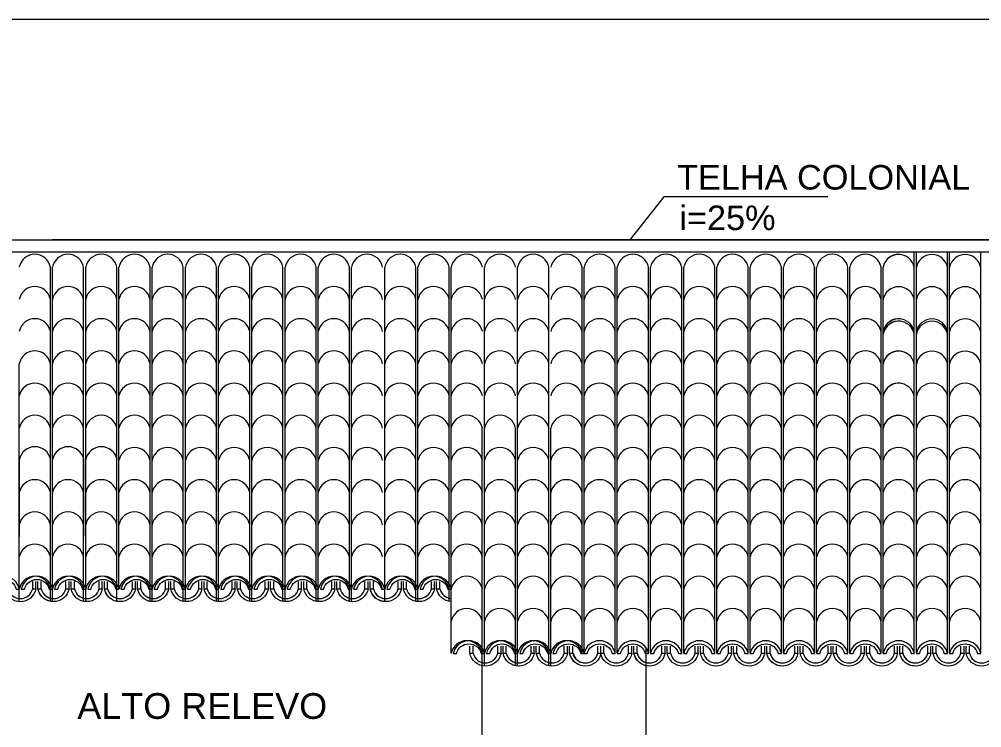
# Model space of a CAD drawing. Header units: millimetres. Extents: x 4595 to 4915, y 2085 to 2243.
# Drawn here: x 4656.231 to 4660.941, y 2155.557 to 2159.023 of the extents above; entities that cross this region are included whole.
import ezdxf

# ---------------------------------------------------------------- set-up
doc = ezdxf.new("R2010")
doc.units = ezdxf.units.MM
doc.header["$LTSCALE"] = 0.8
doc.linetypes.add('HIDDEN2', pattern=[0.1875, 0.125, -0.0625])
for name, color, linetype in [('COTAS', 7, 'Continuous'), ('DIVERSOS', 4, 'Continuous'), ('PORTAS', 3, 'Continuous'), ('projeção 02', 7, 'HIDDEN2'), ('texto pequeno', 3, 'Continuous'), ('TEXTO0', 7, 'Continuous'), ('V5', 4, 'Continuous')]:
    doc.layers.add(name, color=color, linetype=linetype)
doc.styles.add('SANSSERIF', font='sas_____.pfb', dxfattribs={"height": 1})

msp = doc.modelspace()

# ---------------------------------------------------------------- linework, layer by layer
at = {"color": 0, "lineweight": 13}
for p, q in [((4656.2972, 2156.237), (4656.2972, 2156.2721)), ((4656.3128, 2156.237), (4656.3128, 2156.2721)), ((4656.3229, 2156.237), (4656.3229, 2156.2721)), ((4656.3385, 2156.237), (4656.3385, 2156.2721)), ((4656.4597, 2156.237), (4656.4597, 2156.2721)), ((4656.4753, 2156.237), (4656.4753, 2156.2721)), ((4656.4855, 2156.237), (4656.4855, 2156.2721)), ((4656.5011, 2156.237), (4656.5011, 2156.2721)), ((4656.6223, 2156.237), (4656.6223, 2156.2721)), ((4656.6379, 2156.237), (4656.6379, 2156.2721)), ((4656.6481, 2156.237), (4656.6481, 2156.2721)), ((4656.6481, 2156.237), (4656.6481, 2156.2721)), ((4656.6636, 2156.237), (4656.6636, 2156.2721)), ((4656.7849, 2156.237), (4656.7849, 2156.2721)), ((4656.7849, 2156.237), (4656.7849, 2156.2721)), ((4656.8005, 2156.237), (4656.8005, 2156.2721)), ((4656.8106, 2156.237), (4656.8106, 2156.2721)), ((4656.8106, 2156.237), (4656.8106, 2156.2721)), ((4656.8262, 2156.237), (4656.8262, 2156.2721)), ((4656.9474, 2156.237), (4656.9474, 2156.2721)), ((4656.963, 2156.237), (4656.963, 2156.2721)), ((4656.9732, 2156.237), (4656.9732, 2156.2721)), ((4656.9888, 2156.237), (4656.9888, 2156.2721)), ((4657.11, 2156.237), (4657.11, 2156.2721)), ((4657.1256, 2156.237), (4657.1256, 2156.2721)), ((4657.1358, 2156.237), (4657.1358, 2156.2721)), ((4657.1514, 2156.237), (4657.1514, 2156.2721)), ((4657.2726, 2156.237), (4657.2726, 2156.2721)), ((4657.2882, 2156.237), (4657.2882, 2156.2721)), ((4657.2983, 2156.237), (4657.2983, 2156.2721)), ((4657.3139, 2156.237), (4657.3139, 2156.2721)), ((4657.4352, 2156.237), (4657.4352, 2156.2721)), ((4657.4507, 2156.237), (4657.4507, 2156.2721)), ((4657.4609, 2156.237), (4657.4609, 2156.2721)), ((4657.4765, 2156.237), (4657.4765, 2156.2721)), ((4657.5977, 2156.237), (4657.5977, 2156.2721)), ((4657.6133, 2156.237), (4657.6133, 2156.2721)), ((4657.6235, 2156.237), (4657.6235, 2156.2721)), ((4657.6391, 2156.237), (4657.6391, 2156.2721)), ((4657.7603, 2156.237), (4657.7603, 2156.2721)), ((4657.7759, 2156.237), (4657.7759, 2156.2721)), ((4657.786, 2156.237), (4657.786, 2156.2721)), ((4657.8016, 2156.237), (4657.8016, 2156.2721)), ((4657.9229, 2156.237), (4657.9229, 2156.2721)), ((4657.9385, 2156.237), (4657.9385, 2156.2721)), ((4657.9486, 2156.237), (4657.9486, 2156.2721)), ((4657.9642, 2156.237), (4657.9642, 2156.2721)), ((4658.0854, 2156.237), (4658.0854, 2156.2721)), ((4658.101, 2156.237), (4658.101, 2156.2721)), ((4658.1112, 2156.237), (4658.1112, 2156.2721)), ((4658.1268, 2156.237), (4658.1268, 2156.2721)), ((4658.248, 2156.237), (4658.248, 2156.2721)), ((4658.2636, 2156.237), (4658.2636, 2156.2721)), ((4658.2738, 2156.237), (4658.2738, 2156.2721)), ((4658.2893, 2156.237), (4658.2893, 2156.2721)), ((4658.4363, 2155.922), (4658.4363, 2155.9571)), ((4658.4519, 2155.922), (4658.4519, 2155.9571)), ((4658.5731, 2155.922), (4658.5731, 2155.9571)), ((4658.5887, 2155.922), (4658.5887, 2155.9571)), ((4658.5989, 2155.922), (4658.5989, 2155.9571)), ((4658.6145, 2155.922), (4658.6145, 2155.9571)), ((4658.7357, 2155.922), (4658.7357, 2155.9571)), ((4658.7513, 2155.922), (4658.7513, 2155.9571)), ((4658.7615, 2155.922), (4658.7615, 2155.9571)), ((4658.7771, 2155.922), (4658.7771, 2155.9571)), ((4658.8983, 2155.922), (4658.8983, 2155.9571)), ((4658.9139, 2155.922), (4658.9139, 2155.9571)), ((4658.924, 2155.922), (4658.924, 2155.9571)), ((4658.9396, 2155.922), (4658.9396, 2155.9571)), ((4659.0623, 2155.922), (4659.0623, 2155.9571)), ((4659.0779, 2155.922), (4659.0779, 2155.9571)), ((4659.092, 2155.922), (4659.092, 2155.9571)), ((4659.2133, 2155.922), (4659.2133, 2155.9571)), ((4659.2289, 2155.922), (4659.2289, 2155.9571)), ((4659.239, 2155.922), (4659.239, 2155.9571)), ((4659.2546, 2155.922), (4659.2546, 2155.9571)), ((4659.3758, 2155.922), (4659.3758, 2155.9571)), ((4659.3914, 2155.922), (4659.3914, 2155.9571)), ((4659.4016, 2155.922), (4659.4016, 2155.9571)), ((4659.4172, 2155.922), (4659.4172, 2155.9571)), ((4659.5384, 2155.922), (4659.5384, 2155.9571)), ((4659.554, 2155.922), (4659.554, 2155.9571)), ((4659.5642, 2155.922), (4659.5642, 2155.9571)), ((4659.5797, 2155.922), (4659.5797, 2155.9571)), ((4659.701, 2155.922), (4659.701, 2155.9571)), ((4659.7166, 2155.922), (4659.7166, 2155.9571)), ((4659.7267, 2155.922), (4659.7267, 2155.9571)), ((4659.7423, 2155.922), (4659.7423, 2155.9571)), ((4659.8635, 2155.922), (4659.8635, 2155.9571)), ((4659.8791, 2155.922), (4659.8791, 2155.9571)), ((4659.8893, 2155.922), (4659.8893, 2155.9571)), ((4659.9049, 2155.922), (4659.9049, 2155.9571)), ((4660.0261, 2155.922), (4660.0261, 2155.9571)), ((4660.0417, 2155.922), (4660.0417, 2155.9571)), ((4660.0519, 2155.922), (4660.0519, 2155.9571)), ((4660.0675, 2155.922), (4660.0675, 2155.9571)), ((4660.1887, 2155.922), (4660.1887, 2155.9571)), ((4660.2043, 2155.922), (4660.2043, 2155.9571)), ((4660.2144, 2155.922), (4660.2144, 2155.9571)), ((4660.23, 2155.922), (4660.23, 2155.9571)), ((4660.3513, 2155.922), (4660.3513, 2155.9571)), ((4660.3668, 2155.922), (4660.3668, 2155.9571)), ((4660.377, 2155.922), (4660.377, 2155.9571)), ((4660.3926, 2155.922), (4660.3926, 2155.9571)), ((4660.5138, 2155.922), (4660.5138, 2155.9571)), ((4660.5294, 2155.922), (4660.5294, 2155.9571)), ((4660.5396, 2155.922), (4660.5396, 2155.9571)), ((4660.5552, 2155.922), (4660.5552, 2155.9571)), ((4660.6764, 2155.922), (4660.6764, 2155.9571)), ((4660.692, 2155.922), (4660.692, 2155.9571)), ((4660.7021, 2155.922), (4660.7021, 2155.9571)), ((4660.7177, 2155.922), (4660.7177, 2155.9571)), ((4660.839, 2155.922), (4660.839, 2155.9571)), ((4660.8546, 2155.922), (4660.8546, 2155.9571)), ((4660.8647, 2155.922), (4660.8647, 2155.9571)), ((4660.8803, 2155.922), (4660.8803, 2155.9571))]:
    msp.add_line(p, q, dxfattribs=at)
at = {"color": 0, "lineweight": 13, "flags": 128}
for points in [[(4656.0791, 2156.2349), (4656.0946, 2156.2349, -0.788263), (4656.2159, 2156.2349), (4656.2315, 2156.2349, 0.827036)], [(4656.2416, 2156.2349), (4656.2572, 2156.2349, -0.788263), (4656.3785, 2156.2349), (4656.394, 2156.2349, 0.827036)], [(4656.4042, 2156.2349), (4656.4198, 2156.2349, -0.788263), (4656.541, 2156.2349), (4656.5566, 2156.2349, 0.827036)], [(4656.5668, 2156.2349), (4656.5824, 2156.2349, -0.788263), (4656.7036, 2156.2349), (4656.7192, 2156.2349, 0.827036)], [(4656.7293, 2156.2349), (4656.7449, 2156.2349, -0.788263), (4656.8662, 2156.2349), (4656.8817, 2156.2349, 0.827036)], [(4656.8919, 2156.2349), (4656.9075, 2156.2349, -0.788263), (4657.0287, 2156.2349), (4657.0443, 2156.2349, 0.827036)], [(4657.0545, 2156.2349), (4657.0701, 2156.2349, -0.788263), (4657.1913, 2156.2349), (4657.2069, 2156.2349, 0.827036)], [(4657.217, 2156.2349), (4657.2326, 2156.2349, -0.788263), (4657.3539, 2156.2349), (4657.3695, 2156.2349, 0.827036)], [(4657.3796, 2156.2349), (4657.3952, 2156.2349, -0.788263), (4657.5164, 2156.2349), (4657.532, 2156.2349, 0.827036)], [(4657.5422, 2156.2349), (4657.5578, 2156.2349, -0.788263), (4657.679, 2156.2349), (4657.6946, 2156.2349, 0.827036)], [(4657.7048, 2156.2349), (4657.7203, 2156.2349, -0.788263), (4657.8416, 2156.2349), (4657.8572, 2156.2349, 0.827036)], [(4657.8673, 2156.2349), (4657.8829, 2156.2349, -0.788263), (4658.0042, 2156.2349), (4658.0197, 2156.2349, 0.827036)], [(4658.0299, 2156.2349), (4658.0455, 2156.2349, -0.788263), (4658.1667, 2156.2349), (4658.1823, 2156.2349, 0.827036)], [(4658.1925, 2156.2349), (4658.2081, 2156.2349, -0.788263), (4658.3293, 2156.2349), (4658.3449, 2156.2349, 0.827036)], [(4656.1603, 2156.237), (4656.1759, 2156.237, 0.788263), (4656.2972, 2156.237), (4656.3128, 2156.237, -0.827036)], [(4656.3229, 2156.237), (4656.3385, 2156.237, 0.788263), (4656.4597, 2156.237), (4656.4753, 2156.237, -0.827036)], [(4656.4855, 2156.237), (4656.5011, 2156.237, 0.788263), (4656.6223, 2156.237), (4656.6379, 2156.237, -0.827036)], [(4656.6481, 2156.237), (4656.6636, 2156.237, 0.788263), (4656.7849, 2156.237), (4656.8005, 2156.237, -0.827036)], [(4656.8106, 2156.237), (4656.8262, 2156.237, 0.788263), (4656.9474, 2156.237), (4656.963, 2156.237, -0.827036)], [(4656.9732, 2156.237), (4656.9888, 2156.237, 0.788263), (4657.11, 2156.237), (4657.1256, 2156.237, -0.827036)], [(4657.1358, 2156.237), (4657.1514, 2156.237, 0.788263), (4657.2726, 2156.237), (4657.2882, 2156.237, -0.827036)], [(4657.2983, 2156.237), (4657.3139, 2156.237, 0.788263), (4657.4352, 2156.237), (4657.4507, 2156.237, -0.827036)], [(4657.4609, 2156.237), (4657.4765, 2156.237, 0.788263), (4657.5977, 2156.237), (4657.6133, 2156.237, -0.827036)], [(4657.6235, 2156.237), (4657.6391, 2156.237, 0.788263), (4657.7603, 2156.237), (4657.7759, 2156.237, -0.827036)], [(4657.786, 2156.237), (4657.8016, 2156.237, 0.788263), (4657.9229, 2156.237), (4657.9385, 2156.237, -0.827036)], [(4657.9486, 2156.237), (4657.9642, 2156.237, 0.788263), (4658.0854, 2156.237), (4658.101, 2156.237, -0.827036)], [(4658.1112, 2156.237), (4658.1268, 2156.237, 0.788263), (4658.248, 2156.237), (4658.2636, 2156.237, -0.827036)], [(4658.355, 2155.9199), (4658.3706, 2155.9199, -0.788263), (4658.4919, 2155.9199), (4658.5074, 2155.9199, 0.827036)], [(4658.5176, 2155.9199), (4658.5332, 2155.9199, -0.788263), (4658.6544, 2155.9199), (4658.67, 2155.9199, 0.827036)], [(4658.6802, 2155.9199), (4658.6958, 2155.9199, -0.788263), (4658.817, 2155.9199), (4658.8326, 2155.9199, 0.827036)], [(4658.8427, 2155.9199), (4658.8583, 2155.9199, -0.788263), (4658.9796, 2155.9199), (4658.9952, 2155.9199, 0.827036)], [(4658.9952, 2155.9199), (4659.0107, 2155.9199, -0.788263), (4659.132, 2155.9199), (4659.1476, 2155.9199, 0.827036)], [(4659.1577, 2155.9199), (4659.1733, 2155.9199, -0.788263), (4659.2946, 2155.9199), (4659.3101, 2155.9199, 0.827036)], [(4659.3203, 2155.9199), (4659.3359, 2155.9199, -0.788263), (4659.4571, 2155.9199), (4659.4727, 2155.9199, 0.827036)], [(4659.4829, 2155.9199), (4659.4985, 2155.9199, -0.788263), (4659.6197, 2155.9199), (4659.6353, 2155.9199, 0.827036)], [(4659.6454, 2155.9199), (4659.661, 2155.9199, -0.788263), (4659.7823, 2155.9199), (4659.7978, 2155.9199, 0.827036)], [(4659.808, 2155.9199), (4659.8236, 2155.9199, -0.788263), (4659.9448, 2155.9199), (4659.9604, 2155.9199, 0.827036)], [(4659.9706, 2155.9199), (4659.9862, 2155.9199, -0.788263), (4660.1074, 2155.9199), (4660.123, 2155.9199, 0.827036)], [(4660.1331, 2155.9199), (4660.1487, 2155.9199, -0.788263), (4660.27, 2155.9199), (4660.2856, 2155.9199, 0.827036)], [(4660.2957, 2155.9199), (4660.3113, 2155.9199, -0.788263), (4660.4325, 2155.9199), (4660.4481, 2155.9199, 0.827036)], [(4660.4583, 2155.9199), (4660.4739, 2155.9199, -0.788263), (4660.5951, 2155.9199), (4660.6107, 2155.9199, 0.827036)], [(4660.6209, 2155.9199), (4660.6364, 2155.9199, -0.788263), (4660.7577, 2155.9199), (4660.7733, 2155.9199, 0.827036)], [(4660.7834, 2155.9199), (4660.799, 2155.9199, -0.788263), (4660.9203, 2155.9199), (4660.9358, 2155.9199, 0.827036)], [(4658.4363, 2155.922), (4658.4519, 2155.922, 0.788263), (4658.5731, 2155.922), (4658.5887, 2155.922, -0.827036)], [(4658.5989, 2155.922), (4658.6145, 2155.922, 0.788263), (4658.7357, 2155.922), (4658.7513, 2155.922, -0.827036)], [(4658.7615, 2155.922), (4658.7771, 2155.922, 0.788263), (4658.8983, 2155.922), (4658.9139, 2155.922, -0.827036)], [(4658.9254, 2155.922), (4658.941, 2155.922, 0.788263), (4659.0623, 2155.922), (4659.0779, 2155.922, -0.827036)], [(4659.0764, 2155.922), (4659.092, 2155.922, 0.788263), (4659.2133, 2155.922), (4659.2289, 2155.922, -0.827036)], [(4659.239, 2155.922), (4659.2546, 2155.922, 0.788263), (4659.3758, 2155.922), (4659.3914, 2155.922, -0.827036)], [(4659.4016, 2155.922), (4659.4172, 2155.922, 0.788263), (4659.5384, 2155.922), (4659.554, 2155.922, -0.827036)], [(4659.5642, 2155.922), (4659.5797, 2155.922, 0.788263), (4659.701, 2155.922), (4659.7166, 2155.922, -0.827036)], [(4659.7267, 2155.922), (4659.7423, 2155.922, 0.788263), (4659.8635, 2155.922), (4659.8791, 2155.922, -0.827036)], [(4659.8893, 2155.922), (4659.9049, 2155.922, 0.788263), (4660.0261, 2155.922), (4660.0417, 2155.922, -0.827036)], [(4660.0519, 2155.922), (4660.0675, 2155.922, 0.788263), (4660.1887, 2155.922), (4660.2043, 2155.922, -0.827036)], [(4660.2144, 2155.922), (4660.23, 2155.922, 0.788263), (4660.3513, 2155.922), (4660.3668, 2155.922, -0.827036)], [(4660.377, 2155.922), (4660.3926, 2155.922, 0.788263), (4660.5138, 2155.922), (4660.5294, 2155.922, -0.827036)], [(4660.5396, 2155.922), (4660.5552, 2155.922, 0.788263), (4660.6764, 2155.922), (4660.692, 2155.922, -0.827036)], [(4660.7021, 2155.922), (4660.7177, 2155.922, 0.788263), (4660.839, 2155.922), (4660.8546, 2155.922, -0.827036)], [(4660.8647, 2155.922), (4660.8803, 2155.922, 0.788263), (4661.0015, 2155.922), (4661.0171, 2155.922, -0.827036)]]:
    msp.add_lwpolyline(points, format="xyb", close=True, dxfattribs=at)
for points in [[(4656.4042, 2156.1741, -0.378735), (4656.3229, 2156.237), (4656.3385, 2156.237, 0.369975), (4656.4042, 2156.1894)], [(4656.709, 2156.1755, -0.305037), (4656.6481, 2156.237), (4656.6636, 2156.237, 0.278942), (4656.709, 2156.1911)], [(4658.0299, 2156.1741, -0.378735), (4657.9486, 2156.237), (4657.9642, 2156.237, 0.369975), (4658.0299, 2156.1894)], [(4658.3449, 2156.1741, -0.341545), (4658.2738, 2156.237), (4658.2893, 2156.237, 0.324054), (4658.3449, 2156.1894, 0.324054)], [(4658.6802, 2155.8591, -0.378735), (4658.5989, 2155.922), (4658.6145, 2155.922, 0.369975), (4658.6802, 2155.8744)], [(4658.985, 2155.8605, -0.305037), (4658.924, 2155.922), (4658.9396, 2155.922, 0.278942), (4658.985, 2155.8761)], [(4659.3203, 2155.8591, -0.378735), (4659.239, 2155.922), (4659.2546, 2155.922, 0.369975), (4659.3203, 2155.8744)], [(4659.9706, 2155.8591, -0.378735), (4659.8893, 2155.922), (4659.9049, 2155.922, 0.369975), (4659.9706, 2155.8744)], [(4660.6209, 2155.8591, -0.378735), (4660.5396, 2155.922), (4660.5552, 2155.922, 0.369975), (4660.6209, 2155.8744)]]:
    msp.add_lwpolyline(points, format="xyb", dxfattribs=at)
at = {"layer": 'COTAS', "color": 0, "lineweight": 13}
msp.add_line((4654.194, 2157.943), (4662.194, 2157.943), dxfattribs=at)
at = {"layer": 'DIVERSOS', "color": 0, "lineweight": 13}
msp.add_line((4660.494, 2157.943), (4662.094, 2157.943), dxfattribs=at)
at = {"layer": 'PORTAS', "color": 0, "lineweight": 13}
for p, q in [((4658.4945, 2155.943), (4658.4945, 2152.943)), ((4659.2981, 2155.943), (4659.2981, 2152.943))]:
    msp.add_line(p, q, dxfattribs=at)
at = {"layer": 'projeção 02', "color": 0, "linetype": 'ByBlock', "lineweight": 13}
msp.add_line((4660.1876, 2158.1534), (4659.385, 2158.1534), dxfattribs=at)
at = {"layer": 'TEXTO0', "color": 0, "linetype": 'ByBlock', "lineweight": 13}
for p, q in [((4652.5846, 2159.0225), (4684.0784, 2159.0225)), ((4659.385, 2158.1534), (4659.2191, 2157.943))]:
    msp.add_line(p, q, dxfattribs=at)
at = {"layer": 'V5', "color": 0, "lineweight": 13}
for p, q in [((4662.044, 2157.943), (4656.394, 2157.943)), ((4662.044, 2157.883), (4654.344, 2157.883)), ((4660.6107, 2156.8541), (4660.6107, 2157.883)), ((4660.6209, 2156.8541), (4660.6209, 2157.883)), ((4660.7733, 2156.8541), (4660.7733, 2157.883)), ((4660.7834, 2156.8541), (4660.7834, 2157.883)), ((4660.9358, 2156.8541), (4660.9358, 2157.883)), ((4656.3839, 2157.4355), (4656.3839, 2157.8099)), ((4656.394, 2157.4341), (4656.394, 2157.8099)), ((4656.5464, 2157.4355), (4656.5464, 2157.8099)), ((4656.5566, 2157.4341), (4656.5566, 2157.8099)), ((4656.709, 2156.7074), (4656.709, 2157.8099)), ((4656.7192, 2156.7074), (4656.7192, 2157.8099)), ((4656.8716, 2156.648), (4656.8716, 2157.8099)), ((4656.8817, 2156.6466), (4656.8817, 2157.8099)), ((4657.0342, 2156.648), (4657.0342, 2157.8099)), ((4657.0443, 2156.6466), (4657.0443, 2157.8099)), ((4657.1967, 2156.648), (4657.1967, 2157.8099)), ((4657.2069, 2156.6466), (4657.2069, 2157.8099)), ((4657.3593, 2156.648), (4657.3593, 2157.8099)), ((4657.3695, 2156.6466), (4657.3695, 2157.8099)), ((4657.5219, 2156.648), (4657.5219, 2157.8099)), ((4657.532, 2156.6466), (4657.532, 2157.8099)), ((4657.6844, 2156.648), (4657.6844, 2157.8099)), ((4657.6946, 2156.6466), (4657.6946, 2157.8099)), ((4657.847, 2156.648), (4657.847, 2157.8099)), ((4657.8572, 2156.6466), (4657.8572, 2157.8099)), ((4658.0197, 2156.6466), (4658.0197, 2157.8099)), ((4658.1721, 2156.648), (4658.1721, 2157.8099)), ((4658.1823, 2156.6466), (4658.1823, 2157.8099)), ((4658.3347, 2156.648), (4658.3347, 2157.8099)), ((4658.3449, 2156.6466), (4658.3449, 2157.8099)), ((4658.3449, 2155.922), (4658.3449, 2157.8099)), ((4658.5074, 2155.922), (4658.5074, 2157.8099)), ((4658.67, 2155.922), (4658.67, 2157.8099)), ((4658.8224, 2155.922), (4658.8224, 2157.8099)), ((4658.985, 2155.922), (4658.985, 2157.8099)), ((4658.9952, 2155.922), (4658.9952, 2157.8099)), ((4659.1476, 2155.922), (4659.1476, 2157.8099)), ((4659.1577, 2155.922), (4659.1577, 2157.8099)), ((4659.3101, 2155.922), (4659.3101, 2157.8099)), ((4659.3203, 2155.922), (4659.3203, 2157.8099)), ((4659.4727, 2155.922), (4659.4727, 2157.8099)), ((4659.4829, 2155.922), (4659.4829, 2157.8099)), ((4659.6353, 2155.922), (4659.6353, 2157.8099)), ((4659.6454, 2155.922), (4659.6454, 2157.8099)), ((4659.7978, 2155.922), (4659.7978, 2157.8099)), ((4659.808, 2155.922), (4659.808, 2157.8099)), ((4659.9604, 2155.922), (4659.9604, 2157.8099)), ((4659.9706, 2155.922), (4659.9706, 2157.8099)), ((4660.123, 2155.922), (4660.123, 2157.8099)), ((4660.1331, 2155.922), (4660.1331, 2157.8099)), ((4660.2856, 2155.922), (4660.2856, 2157.8099)), ((4660.2957, 2155.922), (4660.2957, 2157.8099)), ((4660.4481, 2155.922), (4660.4481, 2157.8099)), ((4660.4583, 2155.922), (4660.4583, 2157.8099)), ((4656.3839, 2157.278), (4656.3839, 2157.6524)), ((4656.394, 2157.2766), (4656.394, 2157.6524)), ((4656.5464, 2157.278), (4656.5464, 2157.6524)), ((4656.5566, 2157.2766), (4656.5566, 2157.6524)), ((4656.3839, 2157.1205), (4656.3839, 2157.4949)), ((4656.394, 2157.1191), (4656.394, 2157.4949)), ((4656.5464, 2157.1205), (4656.5464, 2157.4949)), ((4656.5566, 2157.1191), (4656.5566, 2157.4949)), ((4660.6107, 2156.3935), (4660.6107, 2157.4823)), ((4660.6209, 2156.3935), (4660.6209, 2157.4823)), ((4660.7733, 2156.3935), (4660.7733, 2157.4823)), ((4660.7834, 2156.3935), (4660.7834, 2157.4823)), ((4660.9358, 2156.3935), (4660.9358, 2157.4823)), ((4656.2315, 2156.9616), (4656.2315, 2157.3374)), ((4656.3839, 2156.963), (4656.3839, 2157.3374)), ((4656.394, 2156.9616), (4656.394, 2157.3374)), ((4656.5464, 2156.963), (4656.5464, 2157.3374)), ((4656.5566, 2156.9616), (4656.5566, 2157.3374)), ((4656.709, 2156.1755), (4656.709, 2157.3374)), ((4656.7192, 2156.2349), (4656.7192, 2157.3374)), ((4656.8716, 2156.1755), (4656.8716, 2157.3374)), ((4656.8817, 2156.1741), (4656.8817, 2157.3374)), ((4657.0342, 2156.1755), (4657.0342, 2157.3374)), ((4657.0443, 2156.1741), (4657.0443, 2157.3374)), ((4657.1967, 2156.1755), (4657.1967, 2157.3374)), ((4657.2069, 2156.1741), (4657.2069, 2157.3374)), ((4657.3593, 2156.1755), (4657.3593, 2157.3374)), ((4657.3695, 2156.1741), (4657.3695, 2157.3374)), ((4657.5219, 2156.1755), (4657.5219, 2157.3374)), ((4657.532, 2156.1741), (4657.532, 2157.3374)), ((4657.6844, 2156.1755), (4657.6844, 2157.3374)), ((4657.6946, 2156.1741), (4657.6946, 2157.3374)), ((4657.847, 2156.1755), (4657.847, 2157.3374)), ((4657.8572, 2156.1741), (4657.8572, 2157.3374)), ((4658.0197, 2156.1741), (4658.0197, 2157.3374)), ((4658.1721, 2156.1755), (4658.1721, 2157.3374)), ((4658.1823, 2156.1741), (4658.1823, 2157.3374)), ((4658.3347, 2156.1755), (4658.3347, 2157.3374)), ((4656.2315, 2156.8041), (4656.2315, 2157.1799)), ((4656.3839, 2156.8055), (4656.3839, 2157.1799)), ((4656.394, 2156.8041), (4656.394, 2157.1799)), ((4656.5464, 2156.8055), (4656.5464, 2157.1799)), ((4656.5566, 2156.8041), (4656.5566, 2157.1799)), ((4656.2315, 2156.6466), (4656.2315, 2157.0224)), ((4656.3839, 2156.648), (4656.3839, 2157.0224)), ((4656.394, 2156.6466), (4656.394, 2157.0224)), ((4656.5464, 2156.648), (4656.5464, 2157.0224)), ((4656.5566, 2156.6466), (4656.5566, 2157.0224)), ((4658.4973, 2155.8605), (4658.4973, 2157.0224)), ((4658.5074, 2155.8591), (4658.5074, 2157.0224)), ((4658.6599, 2155.8605), (4658.6599, 2157.0224)), ((4658.67, 2155.8591), (4658.67, 2157.0224)), ((4658.8224, 2155.8605), (4658.8224, 2157.0224)), ((4658.8326, 2155.8591), (4658.8326, 2157.0224)), ((4660.6107, 2155.922), (4660.6107, 2156.993)), ((4660.6209, 2155.922), (4660.6209, 2156.993)), ((4660.7733, 2155.922), (4660.7733, 2156.993)), ((4660.7834, 2155.922), (4660.7834, 2156.993)), ((4660.9358, 2155.922), (4660.9358, 2156.993)), ((4656.2323, 2156.4929), (4656.2323, 2156.8687)), ((4656.3847, 2156.4942), (4656.3847, 2156.8687)), ((4656.3948, 2156.4929), (4656.3948, 2156.8687)), ((4656.5473, 2156.4942), (4656.5473, 2156.8687)), ((4656.5574, 2156.4929), (4656.5574, 2156.8687)), ((4656.2315, 2156.3316), (4656.2315, 2156.7074)), ((4656.3839, 2156.333), (4656.3839, 2156.7074)), ((4656.394, 2156.3316), (4656.394, 2156.7074)), ((4656.5464, 2156.333), (4656.5464, 2156.7074)), ((4656.5566, 2156.3316), (4656.5566, 2156.7074)), ((4656.2315, 2156.1741), (4656.2315, 2156.5499)), ((4656.3839, 2156.1755), (4656.3839, 2156.5499)), ((4656.394, 2156.1741), (4656.394, 2156.5499)), ((4656.5464, 2156.1755), (4656.5464, 2156.5499)), ((4656.5566, 2156.1741), (4656.5566, 2156.5499))]:
    msp.add_line(p, q, dxfattribs=at)
for centre, start, end in [((4656.3077, 2157.7954), 10.8161, 169.1839), ((4656.4702, 2157.7954), 10.8161, 169.1839), ((4656.6328, 2157.7954), 10.8161, 169.1839), ((4656.7954, 2157.7954), 10.8161, 169.1839), ((4656.958, 2157.7954), 10.8161, 169.1839), ((4657.1205, 2157.7954), 10.8161, 169.1839), ((4657.2831, 2157.7954), 10.8161, 169.1839), ((4657.4457, 2157.7954), 10.8161, 169.1839), ((4657.6082, 2157.7954), 10.8161, 169.1839), ((4657.7708, 2157.7954), 10.8161, 169.1839), ((4657.9334, 2157.7954), 10.8161, 169.1839), ((4658.0959, 2157.7954), 10.8161, 169.1839), ((4658.2585, 2157.7954), 10.8161, 169.1839), ((4658.4211, 2157.7954), 10.8161, 169.1839), ((4658.5837, 2157.7954), 10.8161, 169.1839), ((4658.7462, 2157.7954), 10.8161, 169.1839), ((4658.9088, 2157.7954), 10.8161, 169.1839), ((4659.0714, 2157.7954), 10.8161, 169.1839), ((4659.2339, 2157.7954), 10.8161, 169.1839), ((4659.3965, 2157.7954), 10.8161, 169.1839), ((4659.5591, 2157.7954), 10.8161, 169.1839), ((4659.7216, 2157.7954), 10.8161, 169.1839), ((4659.8842, 2157.7954), 10.8161, 169.1839), ((4660.0468, 2157.7954), 10.8161, 169.1839), ((4660.2094, 2157.7954), 10.8161, 169.1839), ((4660.3719, 2157.7954), 10.8161, 169.1839), ((4660.5345, 2157.7954), 82.932, 169.1839), ((4660.5345, 2157.7943), 10.8161, 169.1839), ((4660.6971, 2157.7943), 10.8161, 169.1839), ((4660.8596, 2157.7943), 10.8161, 169.1839), ((4656.3077, 2157.6379), 10.8161, 169.1839), ((4656.4702, 2157.6379), 10.8161, 169.1839), ((4656.6328, 2157.6379), 10.8161, 169.1839), ((4656.7954, 2157.6379), 10.8161, 169.1839), ((4656.958, 2157.6379), 10.8161, 169.1839), ((4657.1205, 2157.6379), 10.8161, 169.1839), ((4657.2831, 2157.6379), 10.8161, 169.1839), ((4657.4457, 2157.6379), 10.8161, 169.1839), ((4657.6082, 2157.6379), 10.8161, 169.1839), ((4657.7708, 2157.6379), 10.8161, 169.1839), ((4657.9334, 2157.6379), 10.8161, 169.1839), ((4658.0959, 2157.6379), 10.8161, 169.1839), ((4658.2585, 2157.6379), 10.8161, 169.1839), ((4658.4211, 2157.6379), 10.8161, 169.1839), ((4658.5837, 2157.6379), 10.8161, 169.1839), ((4658.7462, 2157.6379), 10.8161, 169.1839), ((4658.9088, 2157.6379), 10.8161, 169.1839), ((4659.0714, 2157.6379), 10.8161, 169.1839), ((4659.2339, 2157.6379), 10.8161, 169.1839), ((4659.3965, 2157.6379), 10.8161, 169.1839), ((4659.5591, 2157.6379), 10.8161, 169.1839), ((4659.7216, 2157.6379), 10.8161, 169.1839), ((4659.8842, 2157.6379), 10.8161, 169.1839), ((4660.0468, 2157.6379), 10.8161, 169.1839), ((4660.2094, 2157.6379), 10.8161, 169.1839), ((4660.3719, 2157.6379), 10.8161, 169.1839), ((4660.5345, 2157.6368), 10.8161, 169.1839), ((4660.6971, 2157.6368), 10.8161, 169.1839), ((4660.8596, 2157.6368), 10.8161, 169.1839), ((4656.3077, 2157.4804), 10.8161, 169.1839), ((4656.4702, 2157.4804), 10.8161, 169.1839), ((4656.6328, 2157.4804), 10.8161, 169.1839), ((4656.7954, 2157.4804), 10.8161, 169.1839), ((4656.958, 2157.4804), 10.8161, 169.1839), ((4657.1205, 2157.4804), 10.8161, 169.1839), ((4657.2831, 2157.4804), 10.8161, 169.1839), ((4657.4457, 2157.4804), 10.8161, 169.1839), ((4657.6082, 2157.4804), 10.8161, 169.1839), ((4657.7708, 2157.4804), 10.8161, 169.1839), ((4657.9334, 2157.4804), 10.8161, 169.1839), ((4658.0959, 2157.4804), 10.8161, 169.1839), ((4658.2585, 2157.4804), 10.8161, 169.1839), ((4658.4211, 2157.4804), 10.8161, 169.1839), ((4658.5837, 2157.4804), 10.8161, 169.1839), ((4658.7462, 2157.4804), 10.8161, 169.1839), ((4658.9088, 2157.4804), 10.8161, 169.1839), ((4659.0714, 2157.4804), 10.8161, 169.1839), ((4659.2339, 2157.4804), 10.8161, 169.1839), ((4659.3965, 2157.4804), 10.8161, 169.1839), ((4659.5591, 2157.4804), 10.8161, 169.1839), ((4659.7216, 2157.4804), 10.8161, 169.1839), ((4659.8842, 2157.4804), 10.8161, 169.1839), ((4660.0468, 2157.4804), 10.8161, 169.1839), ((4660.2094, 2157.4804), 10.8161, 169.1839), ((4660.3719, 2157.4804), 10.8161, 169.1839), ((4660.5345, 2157.4804), 82.932, 169.1839), ((4660.5345, 2157.4793), 10.8161, 169.1839), ((4660.5345, 2157.4685), 82.932, 169.1839), ((4660.5345, 2157.4675), 10.8161, 169.1839), ((4660.6971, 2157.4793), 10.8161, 169.1839), ((4660.6971, 2157.4675), 10.8161, 169.1839), ((4660.8596, 2157.4793), 10.8161, 169.1839), ((4656.3077, 2157.3229), 10.8161, 169.1839), ((4656.4702, 2157.3229), 10.8161, 169.1839), ((4656.6328, 2157.3229), 10.8161, 169.1839), ((4656.7954, 2157.3229), 10.8161, 169.1839), ((4656.7954, 2157.3229), 10.8161, 169.1839), ((4656.958, 2157.3229), 10.8161, 169.1839), ((4656.958, 2157.3229), 10.8161, 169.1839), ((4657.1205, 2157.3229), 10.8161, 169.1839), ((4657.1205, 2157.3229), 10.8161, 169.1839), ((4657.2831, 2157.3229), 10.8161, 169.1839), ((4657.2831, 2157.3229), 10.8161, 169.1839), ((4657.4457, 2157.3229), 10.8161, 169.1839), ((4657.4457, 2157.3229), 10.8161, 169.1839), ((4657.6082, 2157.3229), 10.8161, 169.1839), ((4657.6082, 2157.3229), 10.8161, 169.1839), ((4657.7708, 2157.3229), 10.8161, 169.1839), ((4657.7708, 2157.3229), 10.8161, 169.1839), ((4657.9334, 2157.3229), 10.8161, 169.1839), ((4657.9334, 2157.3229), 10.8161, 169.1839), ((4658.0959, 2157.3229), 10.8161, 169.1839), ((4658.0959, 2157.3229), 10.8161, 169.1839), ((4658.2585, 2157.3229), 10.8161, 169.1839), ((4658.2585, 2157.3229), 10.8161, 169.1839), ((4658.4211, 2157.3229), 10.8161, 169.1839), ((4658.5837, 2157.3229), 10.8161, 169.1839), ((4658.7462, 2157.3229), 10.8161, 169.1839), ((4658.9088, 2157.3229), 10.8161, 169.1839), ((4659.0714, 2157.3229), 10.8161, 169.1839), ((4659.2339, 2157.3229), 10.8161, 169.1839), ((4659.3965, 2157.3229), 10.8161, 169.1839), ((4659.5591, 2157.3229), 10.8161, 169.1839), ((4659.7216, 2157.3229), 10.8161, 169.1839), ((4659.8842, 2157.3229), 10.8161, 169.1839), ((4660.0468, 2157.3229), 10.8161, 169.1839), ((4660.2094, 2157.3229), 10.8161, 169.1839), ((4660.3719, 2157.3229), 10.8161, 169.1839), ((4660.5345, 2157.3229), 82.932, 169.1839), ((4660.5345, 2157.3218), 10.8161, 169.1839), ((4660.6971, 2157.3218), 10.8161, 169.1839), ((4660.8596, 2157.3218), 10.8161, 169.1839), ((4656.3077, 2157.1654), 10.8161, 169.1839), ((4656.4702, 2157.1654), 10.8161, 169.1839), ((4656.6328, 2157.1654), 10.8161, 169.1839), ((4656.7954, 2157.1654), 10.8161, 169.1839), ((4656.7954, 2157.1654), 10.8161, 169.1839), ((4656.958, 2157.1654), 10.8161, 169.1839), ((4656.958, 2157.1654), 10.8161, 169.1839), ((4657.1205, 2157.1654), 10.8161, 169.1839), ((4657.1205, 2157.1654), 10.8161, 169.1839), ((4657.2831, 2157.1654), 10.8161, 169.1839), ((4657.2831, 2157.1654), 10.8161, 169.1839), ((4657.4457, 2157.1654), 10.8161, 169.1839), ((4657.4457, 2157.1654), 10.8161, 169.1839), ((4657.6082, 2157.1654), 10.8161, 169.1839), ((4657.6082, 2157.1654), 10.8161, 169.1839), ((4657.7708, 2157.1654), 10.8161, 169.1839), ((4657.7708, 2157.1654), 10.8161, 169.1839), ((4657.9334, 2157.1654), 10.8161, 169.1839), ((4657.9334, 2157.1654), 10.8161, 169.1839), ((4658.0959, 2157.1654), 10.8161, 169.1839), ((4658.0959, 2157.1654), 10.8161, 169.1839), ((4658.2585, 2157.1654), 10.8161, 169.1839), ((4658.2585, 2157.1654), 10.8161, 169.1839), ((4658.4211, 2157.1654), 10.8161, 169.1839), ((4658.5837, 2157.1654), 10.8161, 169.1839), ((4658.7462, 2157.1654), 10.8161, 169.1839), ((4658.9088, 2157.1654), 10.8161, 169.1839), ((4659.0714, 2157.1654), 10.8161, 169.1839), ((4659.2339, 2157.1654), 10.8161, 169.1839), ((4659.3965, 2157.1654), 10.8161, 169.1839), ((4659.5591, 2157.1654), 10.8161, 169.1839), ((4659.7216, 2157.1654), 10.8161, 169.1839), ((4659.8842, 2157.1654), 10.8161, 169.1839), ((4660.0468, 2157.1654), 10.8161, 169.1839), ((4660.2094, 2157.1654), 10.8161, 169.1839), ((4660.3719, 2157.1654), 10.8161, 169.1839), ((4660.5345, 2157.1654), 82.932, 169.1839), ((4660.5345, 2157.1643), 10.8161, 169.1839), ((4660.6971, 2157.1643), 10.8161, 169.1839), ((4660.8596, 2157.1643), 10.8161, 169.1839), ((4656.3077, 2157.0079), 10.8161, 169.1839), ((4656.4702, 2157.0079), 10.8161, 169.1839), ((4656.6328, 2157.0079), 10.8161, 169.1839), ((4656.7954, 2157.0079), 10.8161, 169.1839), ((4656.7954, 2157.0079), 10.8161, 169.1839), ((4656.958, 2157.0079), 10.8161, 169.1839), ((4656.958, 2157.0079), 10.8161, 169.1839), ((4657.1205, 2157.0079), 10.8161, 169.1839), ((4657.1205, 2157.0079), 10.8161, 169.1839), ((4657.2831, 2157.0079), 10.8161, 169.1839), ((4657.2831, 2157.0079), 10.8161, 169.1839), ((4657.4457, 2157.0079), 10.8161, 169.1839), ((4657.4457, 2157.0079), 10.8161, 169.1839), ((4657.6082, 2157.0079), 10.8161, 169.1839), ((4657.6082, 2157.0079), 10.8161, 169.1839), ((4657.7708, 2157.0079), 10.8161, 169.1839), ((4657.7708, 2157.0079), 10.8161, 169.1839), ((4657.9334, 2157.0079), 10.8161, 169.1839), ((4657.9334, 2157.0079), 10.8161, 169.1839), ((4658.0959, 2157.0079), 10.8161, 169.1839), ((4658.0959, 2157.0079), 10.8161, 169.1839), ((4658.2585, 2157.0079), 10.8161, 169.1839), ((4658.2585, 2157.0079), 10.8161, 169.1839), ((4658.4211, 2157.0079), 10.8161, 169.1839), ((4658.4211, 2157.0079), 10.8161, 169.1839), ((4658.5837, 2157.0079), 10.8161, 169.1839), ((4658.5837, 2157.0079), 10.8161, 169.1839), ((4658.7462, 2157.0079), 10.8161, 169.1839), ((4658.7462, 2157.0079), 10.8161, 169.1839), ((4658.9088, 2157.0079), 10.8161, 169.1839), ((4658.9088, 2157.0079), 10.8161, 169.1839), ((4659.0714, 2157.0079), 10.8161, 169.1839), ((4659.2339, 2157.0079), 10.8161, 169.1839), ((4659.3965, 2157.0079), 10.8161, 169.1839), ((4659.5591, 2157.0079), 10.8161, 169.1839), ((4659.7216, 2157.0079), 10.8161, 169.1839), ((4659.8842, 2157.0079), 10.8161, 169.1839), ((4660.0468, 2157.0079), 10.8161, 169.1839), ((4660.2094, 2157.0079), 10.8161, 169.1839), ((4660.3719, 2157.0079), 10.8161, 169.1839), ((4660.5345, 2157.0079), 82.932, 169.1839), ((4660.5345, 2157.0068), 10.8161, 169.1839), ((4660.6971, 2157.0068), 10.8161, 169.1839), ((4660.8596, 2157.0068), 10.8161, 169.1839), ((4656.3085, 2156.8541), 10.8161, 169.1839), ((4656.471, 2156.8541), 10.8161, 169.1839), ((4656.6336, 2156.8541), 10.8161, 169.1839), ((4656.7954, 2156.8504), 10.8161, 169.1839), ((4656.7954, 2156.8504), 10.8161, 169.1839), ((4656.958, 2156.8504), 10.8161, 169.1839), ((4656.958, 2156.8504), 10.8161, 169.1839), ((4657.1205, 2156.8504), 10.8161, 169.1839), ((4657.1205, 2156.8504), 10.8161, 169.1839), ((4657.2831, 2156.8504), 10.8161, 169.1839), ((4657.2831, 2156.8504), 10.8161, 169.1839), ((4657.4457, 2156.8504), 10.8161, 169.1839), ((4657.4457, 2156.8504), 10.8161, 169.1839), ((4657.6082, 2156.8504), 10.8161, 169.1839), ((4657.6082, 2156.8504), 10.8161, 169.1839), ((4657.7708, 2156.8504), 10.8161, 169.1839), ((4657.7708, 2156.8504), 10.8161, 169.1839), ((4657.9334, 2156.8504), 10.8161, 169.1839), ((4657.9334, 2156.8504), 10.8161, 169.1839), ((4658.0959, 2156.8504), 10.8161, 169.1839), ((4658.0959, 2156.8504), 10.8161, 169.1839), ((4658.2585, 2156.8504), 10.8161, 169.1839), ((4658.2585, 2156.8504), 10.8161, 169.1839), ((4658.4211, 2156.8504), 10.8161, 169.1839), ((4658.4211, 2156.8504), 10.8161, 169.1839), ((4658.5837, 2156.8504), 10.8161, 169.1839), ((4658.5837, 2156.8504), 10.8161, 169.1839), ((4658.7462, 2156.8504), 10.8161, 169.1839), ((4658.7462, 2156.8504), 10.8161, 169.1839), ((4658.9088, 2156.8504), 10.8161, 169.1839), ((4658.9088, 2156.8504), 10.8161, 169.1839), ((4659.0714, 2156.8504), 10.8161, 169.1839), ((4659.2339, 2156.8504), 10.8161, 169.1839), ((4659.3965, 2156.8504), 10.8161, 169.1839), ((4659.5591, 2156.8504), 10.8161, 169.1839), ((4659.7216, 2156.8504), 10.8161, 169.1839), ((4659.8842, 2156.8504), 10.8161, 169.1839), ((4660.0468, 2156.8504), 10.8161, 169.1839), ((4660.2094, 2156.8504), 10.8161, 169.1839), ((4660.3719, 2156.8504), 10.8161, 169.1839), ((4660.5345, 2156.8504), 10.8161, 169.1839), ((4660.6971, 2156.8504), 10.8161, 169.1839), ((4660.8596, 2156.8504), 10.8161, 169.1839), ((4656.3077, 2156.6929), 10.8161, 169.1839), ((4656.4702, 2156.6929), 10.8161, 169.1839), ((4656.6328, 2156.6929), 10.8161, 169.1839), ((4656.7954, 2156.6929), 10.8161, 169.1839), ((4656.7954, 2156.6929), 10.8161, 169.1839), ((4656.958, 2156.6929), 10.8161, 169.1839), ((4657.1205, 2156.6929), 10.8161, 169.1839), ((4657.1205, 2156.6929), 10.8161, 169.1839), ((4657.2831, 2156.6929), 10.8161, 169.1839), ((4657.2831, 2156.6929), 10.8161, 169.1839), ((4657.4457, 2156.6929), 10.8161, 169.1839), ((4657.4457, 2156.6929), 10.8161, 169.1839), ((4657.6082, 2156.6929), 10.8161, 169.1839), ((4657.6082, 2156.6929), 10.8161, 169.1839), ((4657.7708, 2156.6929), 10.8161, 169.1839), ((4657.7708, 2156.6929), 10.8161, 169.1839), ((4657.9334, 2156.6929), 10.8161, 169.1839), ((4657.9334, 2156.6929), 10.8161, 169.1839), ((4658.0959, 2156.6929), 10.8161, 169.1839), ((4658.0959, 2156.6929), 10.8161, 169.1839), ((4658.2585, 2156.6929), 10.8161, 169.1839), ((4658.2585, 2156.6929), 10.8161, 169.1839), ((4658.4211, 2156.6929), 10.8161, 169.1839), ((4658.5837, 2156.6929), 10.8161, 169.1839), ((4658.7462, 2156.6929), 10.8161, 169.1839), ((4658.9088, 2156.6929), 10.8161, 169.1839), ((4659.0714, 2156.6929), 10.8161, 169.1839), ((4659.2339, 2156.6929), 10.8161, 169.1839), ((4659.3965, 2156.6929), 10.8161, 169.1839), ((4659.5591, 2156.6929), 10.8161, 169.1839), ((4659.7216, 2156.6929), 10.8161, 169.1839), ((4659.8842, 2156.6929), 10.8161, 169.1839), ((4660.0468, 2156.6929), 10.8161, 169.1839), ((4660.2094, 2156.6929), 10.8161, 169.1839), ((4660.3719, 2156.6929), 10.8161, 169.1839), ((4660.5345, 2156.6929), 10.8161, 169.1839), ((4660.6971, 2156.6929), 10.8161, 169.1839), ((4660.8596, 2156.6929), 10.8161, 169.1839), ((4656.3077, 2156.5354), 10.8161, 169.1839), ((4656.4702, 2156.5354), 10.8161, 169.1839), ((4656.6328, 2156.5354), 10.8161, 169.1839), ((4656.7954, 2156.5354), 10.8161, 169.1839), ((4656.958, 2156.5354), 10.8161, 169.1839), ((4657.1205, 2156.5354), 10.8161, 169.1839), ((4657.2831, 2156.5354), 10.8161, 169.1839), ((4657.4457, 2156.5354), 10.8161, 169.1839), ((4657.6082, 2156.5354), 10.8161, 169.1839), ((4657.7708, 2156.5354), 10.8161, 169.1839), ((4657.9334, 2156.5354), 10.8161, 169.1839), ((4658.0959, 2156.5354), 10.8161, 169.1839), ((4658.2585, 2156.5354), 10.8161, 169.1839), ((4658.4211, 2156.5354), 10.8161, 169.1839), ((4658.5837, 2156.5354), 10.8161, 169.1839), ((4658.7462, 2156.5354), 10.8161, 169.1839), ((4658.9088, 2156.5354), 10.8161, 169.1839), ((4659.0714, 2156.5354), 10.8161, 169.1839), ((4659.2339, 2156.5354), 10.8161, 169.1839), ((4659.3965, 2156.5354), 10.8161, 169.1839), ((4659.5591, 2156.5354), 10.8161, 169.1839), ((4659.7216, 2156.5354), 10.8161, 169.1839), ((4659.8842, 2156.5354), 10.8161, 169.1839), ((4660.0468, 2156.5354), 10.8161, 169.1839), ((4660.2094, 2156.5354), 10.8161, 169.1839), ((4660.3719, 2156.5354), 10.8161, 169.1839), ((4660.5345, 2156.5354), 10.8161, 169.1839), ((4660.6971, 2156.5354), 10.8161, 169.1839), ((4660.8596, 2156.5354), 10.8161, 169.1839), ((4656.3077, 2156.3779), 10.8161, 169.1839), ((4656.4702, 2156.3779), 10.8161, 169.1839), ((4656.6328, 2156.3779), 10.8161, 169.1839), ((4656.7954, 2156.3779), 10.8161, 169.1839), ((4656.958, 2156.3779), 10.8161, 169.1839), ((4657.1205, 2156.3779), 10.8161, 169.1839), ((4657.2831, 2156.3779), 10.8161, 169.1839), ((4657.4457, 2156.3779), 10.8161, 169.1839), ((4657.6082, 2156.3779), 10.8161, 169.1839), ((4657.7708, 2156.3779), 10.8161, 169.1839), ((4657.9334, 2156.3779), 10.8161, 169.1839), ((4658.0959, 2156.3779), 10.8161, 169.1839), ((4658.2585, 2156.3779), 10.8161, 169.1839), ((4658.4211, 2156.3779), 10.8161, 169.1839), ((4658.5837, 2156.3779), 10.8161, 169.1839), ((4658.7462, 2156.3779), 10.8161, 169.1839), ((4658.9088, 2156.3779), 10.8161, 169.1839), ((4659.0714, 2156.3779), 10.8161, 169.1839), ((4659.2339, 2156.3779), 10.8161, 169.1839), ((4659.3965, 2156.3779), 10.8161, 169.1839), ((4659.5591, 2156.3779), 10.8161, 169.1839), ((4659.7216, 2156.3779), 10.8161, 169.1839), ((4659.8842, 2156.3779), 10.8161, 169.1839), ((4660.0468, 2156.3779), 10.8161, 169.1839), ((4660.2094, 2156.3779), 10.8161, 169.1839), ((4660.3719, 2156.3779), 10.8161, 169.1839), ((4660.5345, 2156.3779), 10.8161, 169.1839), ((4660.6971, 2156.3779), 10.8161, 169.1839), ((4660.8596, 2156.3779), 10.8161, 169.1839), ((4656.3077, 2156.2204), 10.8161, 169.1839), ((4656.4702, 2156.2204), 10.8161, 169.1839), ((4656.6328, 2156.2204), 10.8161, 169.1839), ((4656.7954, 2156.2204), 10.8161, 169.1839), ((4656.958, 2156.2204), 10.8161, 169.1839), ((4657.1205, 2156.2204), 10.8161, 169.1839), ((4657.2831, 2156.2204), 10.8161, 169.1839), ((4657.4457, 2156.2204), 10.8161, 169.1839), ((4657.6082, 2156.2204), 10.8161, 169.1839), ((4657.7708, 2156.2204), 10.8161, 169.1839), ((4657.9334, 2156.2204), 10.8161, 169.1839), ((4658.0959, 2156.2204), 10.8161, 169.1839), ((4658.2585, 2156.2204), 10.8161, 169.1839), ((4658.4211, 2156.2204), 10.8161, 169.1839), ((4658.5837, 2156.2204), 10.8161, 169.1839), ((4658.7462, 2156.2204), 10.8161, 169.1839), ((4658.9088, 2156.2204), 10.8161, 169.1839), ((4659.0714, 2156.2204), 10.8161, 169.1839), ((4659.2339, 2156.2204), 10.8161, 169.1839), ((4659.3965, 2156.2204), 10.8161, 169.1839), ((4659.5591, 2156.2204), 10.8161, 169.1839), ((4659.7216, 2156.2204), 10.8161, 169.1839), ((4659.8842, 2156.2204), 10.8161, 169.1839), ((4660.0468, 2156.2204), 10.8161, 169.1839), ((4660.2094, 2156.2204), 10.8161, 169.1839), ((4660.3719, 2156.2204), 10.8161, 169.1839), ((4660.5345, 2156.2204), 10.8161, 169.1839), ((4660.6971, 2156.2204), 10.8161, 169.1839), ((4660.8596, 2156.2204), 10.8161, 169.1839), ((4656.7992, 2156.1321), 33.5179, 36.4641), ((4658.4211, 2156.0629), 10.8161, 169.1839), ((4658.5837, 2156.0629), 10.8161, 169.1839), ((4658.7462, 2156.0629), 10.8161, 169.1839), ((4658.9088, 2156.0629), 10.8161, 169.1839), ((4659.0714, 2156.0629), 10.8161, 169.1839), ((4659.2339, 2156.0629), 10.8161, 169.1839), ((4659.3965, 2156.0629), 10.8161, 169.1839), ((4659.5591, 2156.0629), 10.8161, 169.1839), ((4659.7216, 2156.0629), 10.8161, 169.1839), ((4659.8842, 2156.0629), 10.8161, 169.1839), ((4660.0468, 2156.0629), 10.8161, 169.1839), ((4660.2094, 2156.0629), 10.8161, 169.1839), ((4660.3719, 2156.0629), 10.8161, 169.1839), ((4660.5345, 2156.0629), 10.8161, 169.1839), ((4660.6971, 2156.0629), 10.8161, 169.1839), ((4660.8596, 2156.0629), 10.8161, 169.1839), ((4658.4211, 2155.9054), 10.8161, 169.1839), ((4658.5837, 2155.9054), 10.8161, 169.1839), ((4658.7462, 2155.9054), 10.8161, 169.1839), ((4658.9088, 2155.9054), 10.8161, 169.1839)]:
    msp.add_arc(centre, 0.0776, start, end, dxfattribs=at)

# ---------------------------------------------------------------- texts
at = {"layer": 'texto pequeno', "color": 0, "lineweight": 13, "style": 'SANSSERIF'}
for s, height, p in [('TELHA COLONIAL', 0.12, (4659.4502, 2158.1896)), ('i=25%%%', 0.12, (4659.4614, 2157.9913)), ('ALTO RELEVO', 0.126, (4656.5155, 2155.6007))]:
    msp.add_text(s, height=height, dxfattribs=at).set_placement(p)

doc.saveas('drawing.dxf')
